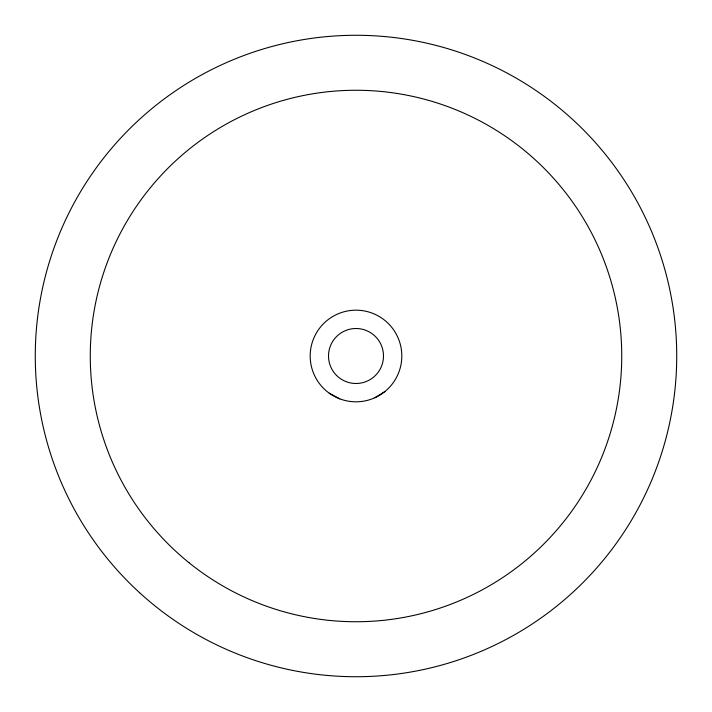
<?xml version="1.0" encoding="UTF-8"?>
<svg xmlns="http://www.w3.org/2000/svg" width="712" height="712" viewBox="0 0 712 712"><rect width="100%" height="100%" fill="white"/><g stroke="black" fill="none" stroke-linecap="round" stroke-linejoin="round"><path stroke-width="1.07" d="M374.841 397.768L385.005 391.467M329.247 393.193A45.817 45.817 0 0 0 401.586 360.566A45.817 45.817 0 0 0 337.159 314.232A45.817 45.817 0 0 0 329.247 393.193L339.784 398.853M139.596 592.713A320.72 320.72 0 0 0 669.2 425.055A320.72 320.72 0 0 0 259.204 50.232A320.72 320.72 0 0 0 139.596 592.713M188.947 562.667A265.745 265.745 0 0 0 618.506 397.341A265.745 265.745 0 0 0 260.556 107.993A265.745 265.745 0 0 0 188.947 562.667M336.562 375.438A27.492 27.492 0 0 0 382.558 363.111A27.492 27.492 0 0 0 348.889 329.442A27.492 27.492 0 0 0 336.562 375.438"/></g></svg>
